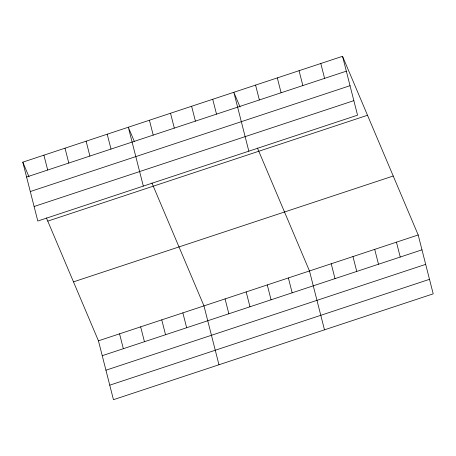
<?xml version="1.0" encoding="UTF-8"?>
<svg xmlns="http://www.w3.org/2000/svg" width="456" height="456" viewBox="0 0 456 456"><rect width="100%" height="100%" fill="white"/><g stroke="black" fill="none" stroke-linecap="round" stroke-linejoin="round"><path stroke-width="0.68" d="M342.541 56.305L357.55 115.18L37.808 221.029L22.8 162.154L342.541 56.305L418.192 234.971L433.2 293.846L113.459 399.695L98.45 340.82L46.409 217.905M26.59 177.013L346.332 71.17M30.29 191.537L350.031 85.694M34.103 206.5L353.85 100.656M47.766 221.114L367.507 115.265M73.484 281.859L393.226 176.01M98.45 340.82L418.192 234.971M102.241 355.686L421.982 249.837M105.94 370.209L425.682 264.36M109.754 385.172L429.501 279.323M240.073 107.035L233.831 92.294L248.839 151.17M257.44 148.046L309.481 270.961L324.49 329.836M134.286 141.32L128.313 127.224L143.321 186.099M151.922 182.976L203.963 305.89L218.971 364.766M22.8 162.154L29.041 176.894M396.452 242.17L400.237 257.036M374.707 249.369L378.497 264.229M320.802 63.504L324.587 78.364M352.967 256.568L356.752 271.428M299.056 70.697L302.847 85.563M331.221 263.762L335.012 278.627M277.316 77.896L281.107 92.762M255.571 85.095L259.361 99.955M288.374 277.949L292.165 292.809M267.273 284.932L271.063 299.797M212.73 99.277L216.514 114.142M246.172 291.92L249.962 306.78M191.623 106.265L195.413 121.125M225.07 298.902L228.855 313.768M170.521 113.248L174.312 128.113M149.42 120.236L153.205 135.101M182.862 312.879L186.652 327.739M161.76 319.861L165.545 334.727M107.211 134.206L111.002 149.072M140.653 326.849L144.444 341.709M86.11 141.195L89.9 156.055M119.552 333.832L123.342 348.697M65.008 148.177L68.793 163.043M43.901 155.165L47.692 170.025"/></g></svg>
